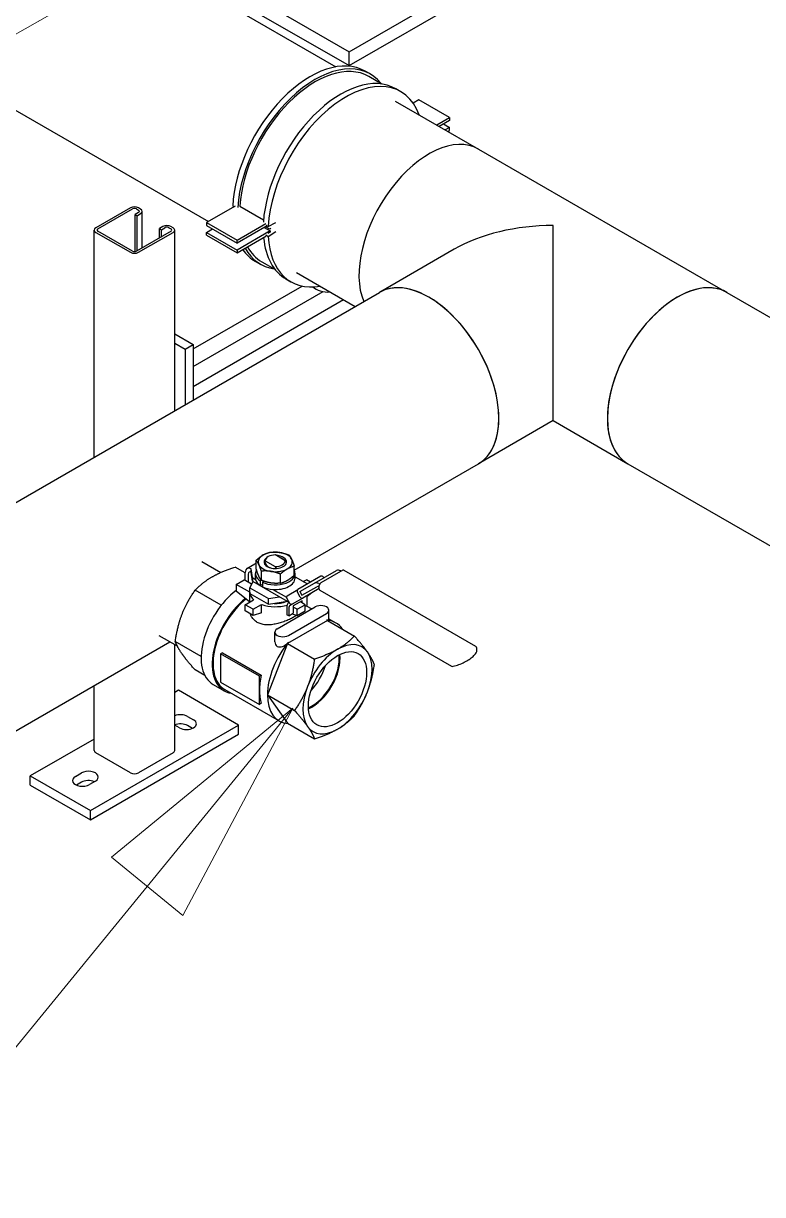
# Model space of a CAD drawing. Header units: millimetres. Extents: x 0 to 100323, y 0 to 59400.
# Drawn here: x 52509 to 53312, y 9057 to 10329 of the extents above; entities that cross this region are included whole.
import ezdxf

# ---------------------------------------------------------------- set-up
doc = ezdxf.new("R2010")
doc.units = ezdxf.units.MM
doc.header["$LTSCALE"] = 100
doc.layers.add('Symbol', color=7, linetype='Continuous', lineweight=18)
doc.layers.add('Visible', color=7, linetype='Continuous', lineweight=25)

# ---------------------------------------------------------------- blocks, each defined once
blk = doc.blocks.new('Balloon20')
at = {"layer": 'Symbol'}
blk.add_line((520.531, 100.617), (585.087, 137.505), dxfattribs=at)
blk = doc.blocks.new('Balloon22')
at = {"layer": 'Symbol'}
for p, q in [((528.021, 95.855), (526.052, 94.235)), ((526.439, 93.919), (528.021, 95.855)), ((526.826, 93.603), (528.021, 95.855)), ((526.052, 94.235), (526.826, 93.603)), ((526.439, 93.919), (470.403, 25.347))]:
    blk.add_line(p, q, dxfattribs=at)
at = {"layer": 'Symbol', "flags": 128}
blk.add_lwpolyline([(526.826, 93.603), (528.021, 95.855), (526.052, 94.235), (526.826, 93.603)], dxfattribs=at)
at = {"layer": 'Symbol'}
blk.add_solid([(526.826, 93.603), (528.021, 95.855), (526.052, 94.235), (526.826, 93.603)], dxfattribs=at)

msp = doc.modelspace()

# ---------------------------------------------------------------- linework, layer by layer
at = {"layer": 'Visible'}
for p, q in [((52428, 10549.8), (52863.2, 10298.5)), ((52443.4, 10525.8), (52863.2, 10283.5)), ((52435, 10521.2), (52848.9, 10282.2)), ((52863.2, 10298.5), (53243.9, 10518.4)), ((52863.2, 10283.5), (53243.9, 10503.3)), ((52331.1, 10333), (52710.3, 10114.1)), ((52863.2, 10283.5), (52863.2, 10298.5)), ((52886.1, 10274.4), (52880.6, 10277.5)), ((52898.8, 10263.5), (52884.5, 10271.7)), ((52919.2, 10255.2), (52913.8, 10258.3)), ((52913.3, 10245), (53003.6, 10192.9)), ((52939, 10246.2), (52932.8, 10242.6)), ((52972.2, 10227), (52939, 10246.2)), ((52958.4, 10219), (52972.2, 10227)), ((52972.2, 10223.9), (52961.1, 10217.4)), ((52965.7, 10220.1), (52972.2, 10216.3)), ((52972.2, 10216.3), (52967.6, 10213.7)), ((52972.2, 10227), (52972.2, 10223.9)), ((52972.2, 10213.2), (52972.2, 10216.3)), ((52970.3, 10212.1), (52972.2, 10213.2)), ((53003.6, 10192.9), (53273.4, 10037.1)), ((52625.7, 10129), (52588.2, 10107.3)), ((52590.4, 10106.1), (52627.9, 10127.8)), ((52632.3, 10127.8), (52634.5, 10126.4)), ((52636.7, 10127.7), (52634.4, 10129)), ((52739.6, 10131), (52708.4, 10113)), ((52736.8, 10131), (52738.2, 10130.2)), ((52744.5, 10130.7), (52770.2, 10115.9)), ((52634.5, 10123.9), (52630.7, 10121.7)), ((52630.7, 10121.7), (52632.9, 10120.5)), ((52630.7, 10081.4), (52630.7, 10121.7)), ((52632.9, 10120.5), (52636.7, 10122.7)), ((52632.9, 10082.3), (52632.9, 10120.5)), ((52638.5, 10085.5), (52638.5, 10125.2)), ((52586.4, 9858.3), (52586.4, 10104.8)), ((52588.2, 10102.3), (52625.7, 10080.7)), ((52627.9, 10081.9), (52590.4, 10103.6)), ((52669.8, 10103.6), (52632.3, 10081.9)), ((52634.4, 10080.7), (52672, 10102.3)), ((52661, 10108.7), (52657.2, 10106.5)), ((52657.2, 10106.5), (52659.3, 10105.2)), ((52657.2, 10096.3), (52657.2, 10106.5)), ((52659.3, 10105.2), (52663.1, 10107.4)), ((52659.3, 10097.6), (52659.3, 10105.2)), ((52667.5, 10107.4), (52669.8, 10106.1)), ((52672, 10107.3), (52669.7, 10108.7)), ((52673.8, 9908.8), (52673.8, 10104.8)), ((52708.4, 10113), (52708.4, 10109.9)), ((52708.4, 10113), (52741.6, 10093.9)), ((52708.4, 10109.9), (52741.6, 10090.7)), ((52708.4, 10102.3), (52714.9, 10106.1)), ((52708.4, 10099.2), (52708.4, 10102.3)), ((52708.4, 10102.3), (52741.6, 10083.2)), ((52741.6, 10093.9), (52772.8, 10111.9)), ((52774.1, 10109.5), (52741.6, 10090.7)), ((52777.5, 10103.9), (52741.6, 10083.2)), ((52771, 10107.7), (52777.5, 10103.9)), ((52777.1, 10105.7), (52772.3, 10108.4)), ((52772.7, 10110.3), (52775.4, 10108.7)), ((52777.6, 10102.7), (52774.9, 10101)), ((52775.4, 10108.7), (52783.7, 10113)), ((52775.4, 10098), (52783.7, 10103.3)), ((52778.3, 10106.5), (52777.1, 10105.7)), ((53084.8, 9897.9), (53084.8, 10109.7)), ((52708.4, 10099.2), (52741.6, 10080)), ((52741.6, 10080), (52772.8, 10098.1)), ((52741.6, 10090.7), (52741.6, 10093.9)), ((52772.7, 10099.6), (52775.4, 10098)), ((52741.6, 10083.2), (52741.6, 10080)), ((52977.3, 10084), (52896.1, 10037.1)), ((52761.4, 10071), (52766.8, 10067.9)), ((52768.4, 10070.5), (52782.6, 10062.3)), ((52794.6, 10051.8), (52800, 10048.7)), ((52805.9, 10058.9), (52869.8, 10022)), ((52693.7, 9975.7), (52812.2, 10044.1)), ((52693.7, 9956.5), (52834.9, 10038)), ((52367.8, 9732.1), (52896.1, 10037.1)), ((52693.7, 9935), (52857.1, 10029.3)), ((53273.4, 10037.1), (54212.8, 9494.8)), ((52673.8, 9992), (52693.7, 9980.5)), ((52673.8, 9982), (52685, 9975.5)), ((52685, 9975.5), (52693.7, 9980.5)), ((52685, 9975.5), (52685, 9915.3)), ((52693.7, 9980.5), (52693.7, 9920.3)), ((53084.8, 9897.9), (53003.6, 9851)), ((53084.8, 9897.9), (53165.9, 9851)), ((52803.6, 9735.5), (53003.6, 9851)), ((53165.9, 9851), (54121.6, 9299.3)), ((52762.4, 9736.4), (52762.4, 9746.2)), ((52772.2, 9745.6), (52782.9, 9739.4)), ((52775.3, 9750.1), (52774.3, 9749.4)), ((52793.7, 9745.7), (52783.1, 9751.9)), ((52703.1, 9744.8), (52723.8, 9732.9)), ((52750.3, 9732.4), (52739.3, 9738.7)), ((52750.3, 9724.3), (52750.3, 9733.1)), ((52752.2, 9737.3), (52760.9, 9742.4)), ((52758.2, 9727.3), (52756.9, 9736.9)), ((52756.9, 9733.1), (52756.9, 9736.9)), ((52758.2, 9723.5), (52756.9, 9733.1)), ((52767.9, 9724.5), (52767.9, 9734.4)), ((52803.6, 9730), (52803.6, 9739.9)), ((52825.7, 9721.3), (52849.6, 9735.1)), ((52856.4, 9735.3), (52832.4, 9721.5)), ((52854.2, 9734.7), (52854.7, 9734.4)), ((52857.5, 9735.4), (53000.6, 9652.8)), ((52740.5, 9719.9), (52749.2, 9725)), ((52755.3, 9711.4), (52740.5, 9719.9)), ((52740.5, 9719.9), (52740.5, 9713)), ((52757.3, 9720.3), (52749.2, 9725)), ((52753.6, 9731.2), (52753.6, 9722.4)), ((52758.7, 9723.2), (52755.5, 9716.3)), ((52758.2, 9727.3), (52761.6, 9725.4)), ((52758.2, 9727.3), (52758.2, 9723.5)), ((52758.2, 9723.5), (52795.8, 9701.8)), ((52761.4, 9726.8), (52761.4, 9731.8)), ((52768, 9724.5), (52766.6, 9723.8)), ((52766.6, 9723.8), (52766.6, 9718.7)), ((52769, 9719.9), (52766.6, 9718.7)), ((52770.6, 9723.5), (52769, 9722.4)), ((52769, 9722.4), (52769, 9717.4)), ((52788.5, 9721.3), (52788.5, 9731.2)), ((52804.5, 9726.8), (52804.5, 9731.8)), ((52804.5, 9728.2), (52818, 9720.4)), ((52832.5, 9728.8), (52807.5, 9714.4)), ((52809.6, 9712.1), (52825.7, 9721.3)), ((52813.4, 9723.1), (52816.8, 9725)), ((52821.3, 9722.4), (52816.8, 9725)), ((52830.3, 9720.9), (52831.3, 9720.3)), ((52835.7, 9727.1), (52835.3, 9727.8)), ((52724.4, 9697.3), (52696, 9713.7)), ((52740.5, 9713), (52755.3, 9701.1)), ((52755.3, 9701.1), (52755.3, 9711.4)), ((52755.5, 9716.3), (52775.6, 9704.7)), ((52755.5, 9710), (52755.5, 9716.3)), ((52755.5, 9710), (52775.6, 9698.4)), ((52780.4, 9714.5), (52795.1, 9706)), ((52796, 9707.7), (52807.5, 9714.4)), ((52810.1, 9706.1), (52807, 9711.5)), ((52809.6, 9712.1), (52811.9, 9708.1)), ((52811.9, 9708.1), (52828, 9717.3)), ((52830.8, 9715.4), (52812.9, 9705.1)), ((52822.6, 9710.7), (52817.4, 9706.5)), ((52830.3, 9717.1), (52830.8, 9716.8)), ((52830.8, 9714.9), (52830.8, 9718.7)), ((52831.3, 9713.8), (52974.4, 9631.2)), ((52750.3, 9697.9), (52759.5, 9703.2)), ((52759, 9692.9), (52750.3, 9697.9)), ((52750.3, 9691.3), (52750.3, 9697.9)), ((52755.3, 9701.1), (52755.3, 9700.8)), ((52759, 9692.9), (52768.2, 9698.2)), ((52768.2, 9689.1), (52768.2, 9698.2)), ((52775.6, 9704.7), (52787.6, 9706.5)), ((52775.6, 9698.4), (52775.6, 9704.7)), ((52775.6, 9698.4), (52796.2, 9701.6)), ((52826.5, 9695.4), (52785.1, 9671.5)), ((52795.4, 9694.9), (52795.4, 9687)), ((52795.5, 9704.8), (52798.6, 9699.5)), ((52798.2, 9700.1), (52797.7, 9699.8)), ((52801.4, 9698.4), (52799.2, 9697.2)), ((52812.9, 9705.1), (52801.4, 9698.4)), ((52812.3, 9702.1), (52802.5, 9696.5)), ((52802.5, 9696.5), (52802.5, 9688.6)), ((52806.9, 9692.9), (52802.5, 9695.4)), ((52806.9, 9692.9), (52815.6, 9697.9)), ((52815.6, 9697.9), (52810.3, 9701)), ((52812.3, 9699.8), (52812.3, 9702.1)), ((52815.6, 9691.3), (52815.6, 9697.9)), ((52815.6, 9696.2), (52817.2, 9697.1)), ((52816.6, 9696.8), (52822.7, 9693.3)), ((52817.2, 9704.9), (52817.2, 9697.1)), ((52759, 9686.3), (52750.3, 9691.3)), ((52759, 9686.3), (52759, 9692.9)), ((52768.2, 9689.1), (52759, 9686.3)), ((52797.6, 9685.8), (52795.4, 9687)), ((52797.3, 9664.5), (52838.7, 9688.4)), ((52797.6, 9693.6), (52797.6, 9685.8)), ((52797.6, 9685.8), (52802.5, 9688.6)), ((52801.4, 9688), (52806.9, 9686.3)), ((52806.9, 9686.3), (52806.9, 9692.9)), ((52806.9, 9686.3), (52815.6, 9691.3)), ((52841.2, 9681.5), (52841.2, 9691.9)), ((52841.2, 9682.6), (52848.8, 9678.2)), ((52839.7, 9680.8), (52796.3, 9655.8)), ((52839.7, 9680.8), (52868.9, 9663.9)), ((52475.3, 9546), (52668.6, 9657.6)), ((52656.7, 9664.5), (52676.5, 9653.1)), ((52702.4, 9641.7), (52674.3, 9657.8)), ((52782.6, 9657.7), (52782.6, 9668)), ((52673.8, 9539.6), (52673.8, 9654.7)), ((52725.7, 9645.7), (52723.6, 9644.5)), ((52765.8, 9620.1), (52723.6, 9644.5)), ((52723.6, 9644.5), (52723.6, 9629.2)), ((52725.7, 9645.7), (52767.8, 9621.3)), ((52796.3, 9655.8), (52774.7, 9599.9)), ((52796.3, 9655.8), (52825.6, 9638.9)), ((53001.8, 9647), (53001.8, 9650.8)), ((52706.5, 9621), (52696, 9627)), ((52723.6, 9629.2), (52723.6, 9613.9)), ((52767.8, 9621.3), (52765.8, 9620.1)), ((52765.8, 9604.8), (52765.8, 9620.1)), ((52586.4, 9539.6), (52586.4, 9610.1)), ((52715.4, 9611.3), (52727.5, 9604.4)), ((52723.6, 9613.9), (52765.8, 9589.6)), ((52728.3, 9605.7), (52787.2, 9571.7)), ((52677.9, 9604.9), (52673.8, 9602.5)), ((52743.2, 9567.2), (52677.9, 9604.9)), ((52765.8, 9589.6), (52765.8, 9604.8)), ((52774.7, 9599.9), (52796.3, 9569.1)), ((52774.7, 9599.9), (52803.9, 9583)), ((52767.8, 9590.8), (52765.8, 9589.6)), ((52582.2, 9474.2), (52743.2, 9567.2)), ((52679, 9564.1), (52673.8, 9567.1)), ((52687.7, 9576.6), (52694.3, 9572.9)), ((52743.2, 9557.2), (52743.2, 9567.2)), ((52796.3, 9569.1), (52825.6, 9552.2)), ((52582.2, 9464.2), (52743.2, 9557.2)), ((52693.1, 9563.5), (52687.7, 9566.6)), ((52586.4, 9552), (52516.9, 9511.9)), ((52625.7, 9515.4), (52588.2, 9537.1)), ((52672, 9537.1), (52634.4, 9515.4)), ((52516.9, 9501.9), (52516.9, 9511.9)), ((52516.9, 9511.9), (52582.2, 9474.2)), ((52565.9, 9511.3), (52572.4, 9515.1)), ((52572.4, 9505), (52567.1, 9501.9)), ((52587.7, 9506.3), (52581.1, 9502.5)), ((52516.9, 9501.9), (52582.2, 9464.2)), ((52582.2, 9464.2), (52582.2, 9474.2))]:
    msp.add_line(p, q, dxfattribs=at)
for centre, start, end in [((52999.5, 9650.8), 0, 60), ((52999.5, 9647), 323.804, 0), ((52975.5, 9633.2), 240, 283.7083)]:
    msp.add_arc(centre, 2.31, start, end, dxfattribs=at)
for centre, major_axis, ratio, start_param, end_param in [((52821, 10174.2), (59.6, 103.3), 0.57735, 0, 2.301379), ((52826.4, 10171.1), (59.6, 103.3), 0.57735, 6.055509, 8.568352), ((52826.4, 10171.1), (58.1, 100.6), 0.57735, 0, 2.283282), ((52854.2, 10155.1), (59.6, 103.3), 0.57735, 0, 2.285167), ((52859.6, 10152), (59.6, 103.3), 0.57735, 5.835128, 8.584565), ((52949.9, 10099.8), (53.7, 93.1), 0.57735, 0, 2.725555), ((52949.9, 10099.8), (53.7, 93.1), 0.57735, 0, 2.725555), ((52630.1, 10126.5), (-6.15, 0), 0.57735, 3.926991, 5.497787), ((52630.1, 10126.5), (3.08, 0), 0.57735, 0.785398, 2.356194), ((52632.4, 10125.2), (6.15, 0), 0.57735, 5.497787, 7.068583), ((52632.4, 10125.2), (3.08, 0), 0.57735, 5.497787, 7.068583), ((52592.5, 10104.8), (-6.15, 0), 0.57735, 5.497787, 7.068583), ((52592.5, 10104.8), (-3.08, 0), 0.57735, 5.497787, 7.068583), ((52665.3, 10106.2), (-6.15, 0), 0.57735, 3.926991, 5.497787), ((52665.3, 10106.2), (3.08, 0), 0.57735, 0.785398, 2.356194), ((52667.6, 10104.8), (3.08, 0), 0.57735, 5.497787, 7.068583), ((52667.6, 10104.8), (6.15, 0), 0.57735, 5.497787, 7.068583), ((52856.9, 10153.5), (56.2, 97.3), 0.57735, 2.397302, 2.41101), ((53084.8, 10022), (-152, 0), 0.57735, 4.712389, 5.497787), ((52854.2, 10155.1), (-59.6, -103.3), 0.57735, 5.601197, 6.283185), ((52859.6, 10152), (-59.6, -103.3), 0.57735, 5.552602, 6.731243), ((52630.1, 10083.2), (6.15, 0), 0.57735, 3.926991, 5.497787), ((52630.1, 10083.2), (-3.08, 0), 0.57735, 0.785398, 2.356194), ((52821, 10174.2), (-59.6, -103.3), 0.57735, 6.017665, 6.283185), ((52826.4, 10171.1), (-59.6, -103.3), 0.57735, 5.944783, 6.510861), ((52826.4, 10171.1), (-58.1, -100.6), 0.57735, 5.95752, 6.283185), ((52949.9, 9944.1), (53.7, -93.1), 0.57735, 0, 3.141593), ((52949.9, 9944.1), (-53.7, 93.1), 0.57735, 3.141593, 6.283185), ((53219.7, 9944.1), (53.7, 93.1), 0.57735, 0, 3.141593), ((53219.7, 9944.1), (-53.7, -93.1), 0.57735, 3.141593, 6.283185), ((52840.3, 10048.2), (18.5, 0), 0.57735, 3.631068, 4.845631), ((52783, 9744.4), (-18.5, 0), 0.57735, 5.497787, 6.544985), ((52783, 9744.4), (-18.5, 0), 0.57735, 4.45059, 5.497787), ((52783, 9744.4), (-12.3, 0), 0.57735, 6.172919, 7.964248), ((52783, 9744.4), (-12.3, 0), 0.57735, 5.497787, 6.172919), ((52783, 9745.7), (-10.8, 0), 0.57735, 4.702184, 6.29339), ((52783, 9745.7), (10.8, 0), 0.57735, 4.702184, 6.29339), ((52783, 9744.4), (12.3, 0), 0.57735, 6.172919, 7.791318), ((52783, 9744.4), (18.5, 0), 0.57735, 0.261799, 1.308997), ((52783, 9743.5), (10.8, 0), 0.57735, 0.491675, 1.079122), ((52783, 9744.4), (18.5, 0), 0.57735, 5.497787, 6.544985), ((52756.9, 9729.3), (-4.62, 7.99), 0.57735, 5.497787, 7.068583), ((52756.9, 9729.3), (-2.31, 4), 0.57735, 5.497787, 7.068583), ((52783, 9731.8), (-21.5, 0), 0.57735, 5.957794, 6.990044), ((52765.6, 9734.4), (-4.62, 7.99), 0.57735, 6.007623, 6.283185), ((52783, 9744.4), (-18.5, 0), 0.57735, 0.261799, 1.308997), ((52783, 9731.8), (21.5, 0), 0.57735, 4.005531, 6.580868), ((52783, 9743.5), (-10.8, 0), 0.57735, 0.010205, 1.560592), ((52783, 9744.4), (18.5, 0), 0.57735, 4.45059, 5.497787), ((52783, 9744.4), (12.3, 0), 0.57735, 4.822656, 6.172919), ((52854.2, 9727.1), (-4.62, 7.99), 0.57735, 5.497787, 6.283185), ((52856.4, 9733.4), (1.15, 2), 0.57735, 0, 0.785398), ((52783, 9726.8), (-21.5, 0), 0.57735, 0, 0.118452), ((52783, 9726.8), (-21.5, 0), 0.57735, 0.118452, 0.706858), ((52783, 9726.8), (21.5, 0), 0.57735, 4.593937, 6.283185), ((52830.3, 9713.3), (-4.62, 7.99), 0.57735, 5.497787, 6.283185), ((52832.4, 9719.6), (1.15, 2), 0.57735, 0.785398, 2.356194), ((52833.7, 9726.8), (-1.15, 2), 0.816497, 4.712389, 6.283185), ((52747, 9666), (-31.5, -54.6), 0.57735, 4.072877, 6.283185), ((52783, 9711.7), (-27.7, 0), 0.57735, 0.021612, 0.561305), ((52783, 9726.8), (21.5, 0), 0.57735, 4.005531, 4.593937), ((52797.1, 9705.7), (-1.15, 2), 0.816497, 0, 1.570796), ((52808.7, 9712.4), (-1.15, 2), 0.816497, 0, 1.570796), ((52822.6, 9701.8), (-3.85, 6.66), 0.57735, 0, 0.785398), ((52830.3, 9713.3), (-2.31, 4), 0.57735, 5.497787, 6.283185), ((52832.4, 9715.8), (-1.15, -2), 0.57735, 5.497787, 6.283185), ((52759, 9659), (-31.5, -54.6), 0.57735, 4.115266, 6.5045), ((52759, 9659), (-30.8, -53.3), 0.57735, 4.101292, 6.283185), ((52783, 9711.7), (-27.7, 0), 0.57735, 1.009491, 2.055673), ((52783, 9711.7), (-21.5, 0), 0.57735, 1.507783, 2.157408), ((52803, 9690.5), (-5.38, 9.33), 0.57735, 0, 0.785398), ((52795.8, 9709.4), (4.62, -7.99), 0.57735, 5.497787, 5.792303), ((52803, 9690.5), (-3.85, 6.66), 0.57735, 0, 0.785398), ((52800.2, 9700.4), (1.15, -2), 0.816497, 4.712389, 6.283185), ((52811.7, 9707.1), (1.15, -2), 0.816497, 4.712389, 6.283185), ((52832.6, 9691.9), (8.62, 0), 0.57735, 5.497787, 8.63938), ((52791.2, 9668), (-8.62, 0), 0.57735, 5.497787, 8.63938), ((52818, 9624.9), (30.8, 53.3), 0.57735, 6.006601, 6.573619), ((52818, 9624.9), (-30.8, -53.3), 0.57735, 4.421955, 6.55977), ((52850.6, 9606.1), (26.5, 46), 0.57735, 6.021386, 7.068583), ((52850.6, 9606.1), (-26.5, -46), 0.57735, 3.926991, 4.974188), ((52822.7, 9622.2), (21.1, 36.5), 0.57735, 3.805196, 5.619582), ((52822.7, 9622.2), (21.7, 37.7), 0.57735, 3.811031, 5.613746), ((52850.6, 9606.1), (26.5, 46), 0.57735, 4.974188, 6.021386), ((52810.1, 9629.5), (21.1, 36.5), 0.57735, 4.332449, 5.092329), ((52809.3, 9630), (-30.8, -53.3), 0.57735, 5.188691, 5.497787), ((52850.6, 9606.1), (-26.5, -46), 0.57735, 4.974188, 6.021386), ((52809.3, 9630), (-30.8, -53.3), 0.57735, 5.497787, 5.806883), ((52850.6, 9606.1), (26.5, 46), 0.57735, 3.926991, 4.974188), ((52680.1, 9572.2), (10.8, 0), 0.57735, 0.785398, 2.202161), ((52680.1, 9562.2), (-10.8, 0), 0.57735, 3.926991, 5.343754), ((52686.6, 9568.5), (10.8, 0), 0.57735, 3.926991, 7.068583), ((52850.6, 9606.1), (-26.5, -46), 0.57735, 6.021386, 7.068583), ((52592.5, 9539.6), (-6.15, 0), 0.57735, 0, 0.785398), ((52667.6, 9539.6), (6.15, 0), 0.57735, 5.497787, 6.283185), ((52580, 9510.7), (10.8, 0), 0.57735, 5.497787, 8.63938), ((52573.5, 9506.9), (-10.8, 0), 0.57735, 5.497787, 8.63938), ((52580, 9500.6), (-10.8, 0), 0.57735, 4.070338, 5.497787), ((52630.1, 9517.9), (-6.15, 0), 0.57735, 0.785398, 2.356194)]:
    msp.add_ellipse(centre, major_axis=major_axis, ratio=ratio, start_param=start_param, end_param=end_param, dxfattribs=at)
msp.add_ellipse((52850.6, 9606.1), major_axis=(22.4, 38.7), ratio=0.57735, dxfattribs=at)
for points, weights in [([(52762.4, 9746.2), (52766.4, 9749.9), (52769.9, 9751.9)], [1.66506350946, 1.79385662014, 1.79385662014]), ([(52765.1, 9741.6), (52763.8, 9744.4), (52762.4, 9746.2)], [1.79385662014, 1.79385662014, 1.66506350946]), ([(52769.9, 9751.9), (52773.4, 9754), (52777.4, 9754.9)], [1.79385662014, 1.79385662014, 1.66506350946]), ([(52772.2, 9745.6), (52771.5, 9745.4), (52770.7, 9745.2)], [1.09389498572, 1.12552357002, 1.14874156311]), ([(52770.7, 9745.2), (52771.5, 9744.2), (52772.2, 9743.5)], [1, 1.0040506254, 1]), ([(52777.4, 9754.9), (52783, 9755.4), (52787.7, 9754.7)], [1.66506350946, 1.79385662014, 1.79385662014]), ([(52787.7, 9754.7), (52792.5, 9754), (52798, 9751.8)], [1.79385662014, 1.79385662014, 1.66506350946]), ([(52793.7, 9745.7), (52794.4, 9744.8), (52795.2, 9743.6)], [1.09389498572, 1.12552357002, 1.14874156311]), ([(52798, 9751.8), (52799.5, 9749.9), (52800.8, 9747.2)], [1.66506350946, 1.79385662014, 1.79385662014]), ([(52800.8, 9747.2), (52802.1, 9744.4), (52803.6, 9739.9)], [1.79385662014, 1.79385662014, 1.66506350946]), ([(52714.3, 9728.1), (52724.4, 9733.9), (52739.3, 9738.7)], [1.77816775413, 1.77816775413, 1.65050105335]), ([(52765.1, 9729.1), (52763.8, 9731.8), (52762.4, 9736.4)], [1.79385662014, 1.79385662014, 1.66506350946]), ([(52767.9, 9734.4), (52766.4, 9738.9), (52765.1, 9741.6)], [1.66506350946, 1.79385662014, 1.79385662014]), ([(52778.2, 9734.1), (52773.4, 9734.8), (52767.9, 9734.4)], [1.79385662014, 1.79385662014, 1.66506350946]), ([(52788.5, 9731.2), (52783, 9733.4), (52778.2, 9734.1)], [1.66506350946, 1.79385662014, 1.79385662014]), ([(52784.3, 9737.3), (52783.5, 9738.5), (52782.9, 9739.4)], [1.14874156311, 1.12552357002, 1.09389498572]), ([(52782.9, 9737.3), (52783.5, 9737.3), (52784.3, 9737.3)], [1, 1.0040506254, 1]), ([(52788.5, 9731.2), (52792.5, 9734.8), (52796, 9736.9)], [1.66506350946, 1.79385662014, 1.79385662014]), ([(52796, 9736.9), (52799.5, 9738.9), (52803.6, 9739.9)], [1.79385662014, 1.79385662014, 1.66506350946]), ([(52696, 9713.7), (52704.3, 9722.3), (52714.3, 9728.1)], [1.65050105335, 1.77816775413, 1.77816775413]), ([(52767.9, 9724.5), (52766.4, 9726.3), (52765.1, 9729.1)], [1.66506350946, 1.79385662014, 1.79385662014]), ([(52778.2, 9721.5), (52773.4, 9722.3), (52767.9, 9724.5)], [1.79385662014, 1.79385662014, 1.66506350946]), ([(52788.5, 9721.3), (52783, 9720.8), (52778.2, 9721.5)], [1.66506350946, 1.79385662014, 1.79385662014]), ([(52788.5, 9721.3), (52792.5, 9722.3), (52796, 9724.3)], [1.66506350946, 1.79385662014, 1.79385662014]), ([(52796, 9724.3), (52799.5, 9726.3), (52803.6, 9730)], [1.79385662014, 1.79385662014, 1.66506350946]), ([(52681.8, 9687.7), (52686.8, 9700.7), (52696, 9713.7)], [1.77816775413, 1.77816775413, 1.65050105335]), ([(52674.3, 9657.8), (52676.8, 9674.7), (52681.8, 9687.7)], [1.65050105335, 1.77816775413, 1.77816775413]), ([(52681.8, 9644.4), (52676.8, 9651.5), (52674.3, 9657.8)], [1.77816775413, 1.77816775413, 1.65050105335]), ([(52868.9, 9663.9), (52860.7, 9655.2), (52850.6, 9649.4)], [1.65050105335, 1.77816775413, 1.77816775413]), ([(52883.1, 9646.5), (52878.1, 9653.7), (52868.9, 9663.9)], [1.77816775413, 1.77816775413, 1.65050105335]), ([(52696, 9627), (52686.8, 9637.2), (52681.8, 9644.4)], [1.65050105335, 1.77816775413, 1.77816775413]), ([(52850.6, 9649.4), (52840.6, 9643.6), (52825.6, 9638.9)], [1.77816775413, 1.77816775413, 1.65050105335]), ([(52890.6, 9633.1), (52888.2, 9639.4), (52883.1, 9646.5)], [1.65050105335, 1.77816775413, 1.77816775413]), ([(52825.6, 9638.9), (52823.2, 9622), (52818.1, 9609)], [1.65050105335, 1.77816775413, 1.77816775413]), ([(52883.1, 9603.2), (52888.2, 9616.2), (52890.6, 9633.1)], [1.77816775413, 1.77816775413, 1.65050105335]), ([(52818.1, 9609), (52813.1, 9596), (52803.9, 9583)], [1.77816775413, 1.77816775413, 1.65050105335]), ([(52868.9, 9577.2), (52878.1, 9590.2), (52883.1, 9603.2)], [1.65050105335, 1.77816775413, 1.77816775413]), ([(52803.9, 9583), (52813.1, 9572.8), (52818.1, 9565.7)], [1.65050105335, 1.77816775413, 1.77816775413]), ([(52850.6, 9562.8), (52860.7, 9568.6), (52868.9, 9577.2)], [1.77816775413, 1.77816775413, 1.65050105335]), ([(52818.1, 9565.7), (52823.2, 9558.5), (52825.6, 9552.2)], [1.77816775413, 1.77816775413, 1.65050105335]), ([(52825.6, 9552.2), (52840.6, 9557), (52850.6, 9562.8)], [1.65050105335, 1.77816775413, 1.77816775413])]:
    msp.add_rational_spline(points, weights, degree=2, dxfattribs=at)
for points, knots in [([(52806.2, 9686.5), (52806.1, 9686.4), (52806.1, 9686.4), (52805, 9685.6), (52803.8, 9684.8), (52801.3, 9683.4), (52799.9, 9682.7), (52796.8, 9681.2), (52795.2, 9680.5), (52791.8, 9679.2), (52790, 9678.6), (52786.5, 9677.6), (52784.7, 9677.1), (52781.2, 9676.5), (52779.5, 9676.2), (52775.9, 9676), (52774.1, 9676), (52770.7, 9676.2), (52769.1, 9676.5), (52766, 9677.4), (52764.6, 9678), (52762.1, 9679.5), (52761, 9680.3), (52758.9, 9682.4), (52758, 9683.6), (52756.8, 9685.8), (52756.3, 9686.9), (52756, 9688)], [-8.636972, -8.636972, -8.636972, -8.636972, -8.611634, -8.611634, -8.267449, -8.267449, -7.923264, -7.923264, -7.57908, -7.57908, -7.234895, -7.234895, -6.89071, -6.89071, -6.545941, -6.545941, -6.201171, -6.201171, -5.856402, -5.856402, -5.511633, -5.511633, -5.166863, -5.166863, -4.822094, -4.822094, -4.539666, -4.539666, -4.539666, -4.539666]), ([(52841.2, 9681.5), (52841.2, 9681.4), (52841, 9681.2), (52840.1, 9681.1), (52839.5, 9681.1), (52838.7, 9681.1)], [-1.3675141, -1.3675141, -1.3675141, -1.3675141, -1.1377582, -1.1377582, -0.8868911, -0.8868911, -0.8868911, -0.8868911]), ([(52782.6, 9657.7), (52782.6, 9657.6), (52782.6, 9657.5), (52782.7, 9656.4), (52782.9, 9655.5), (52783.7, 9653.8), (52784.4, 9653.1), (52785.1, 9652.6), (52785.9, 9652.2), (52786.9, 9652), (52788.9, 9652), (52790, 9652.2), (52792.1, 9653), (52793.3, 9653.7), (52795.5, 9655.3), (52796.5, 9656.3), (52797.3, 9657.2)], [-0.444391, -0.444391, -0.444391, -0.444391, -0.42328, -0.42328, -0.21164, -0.21164, 0, 0, 0, 0.21164, 0.21164, 0.42328, 0.42328, 0.674147, 0.674147, 0.925014, 0.925014, 0.925014, 0.925014]), ([(52976.1, 9631), (52978.3, 9631.5), (52980.4, 9632.2), (52984.5, 9633.6), (52986.5, 9634.5), (52990.1, 9636.3), (52991.9, 9637.3), (52995.1, 9639.4), (52996.5, 9640.6), (52999.2, 9643), (53000.3, 9644.3), (53001.3, 9645.7)], [5.8975334, 5.8975334, 5.8975334, 5.8975334, 6.0517941, 6.0517941, 6.2060549, 6.2060549, 6.3603157, 6.3603157, 6.5145765, 6.5145765, 6.6688372, 6.6688372, 6.6688372, 6.6688372])]:
    msp.add_open_spline(points, degree=3, knots=knots, dxfattribs=at)

# ---------------------------------------------------------------- block references
at = {"layer": 'Symbol', "xscale": 100, "yscale": 100, "zscale": 100}
for name in ['Balloon20', 'Balloon22']:
    msp.add_blockref(name, (0, 0), dxfattribs=at)

doc.saveas('drawing.dxf')
